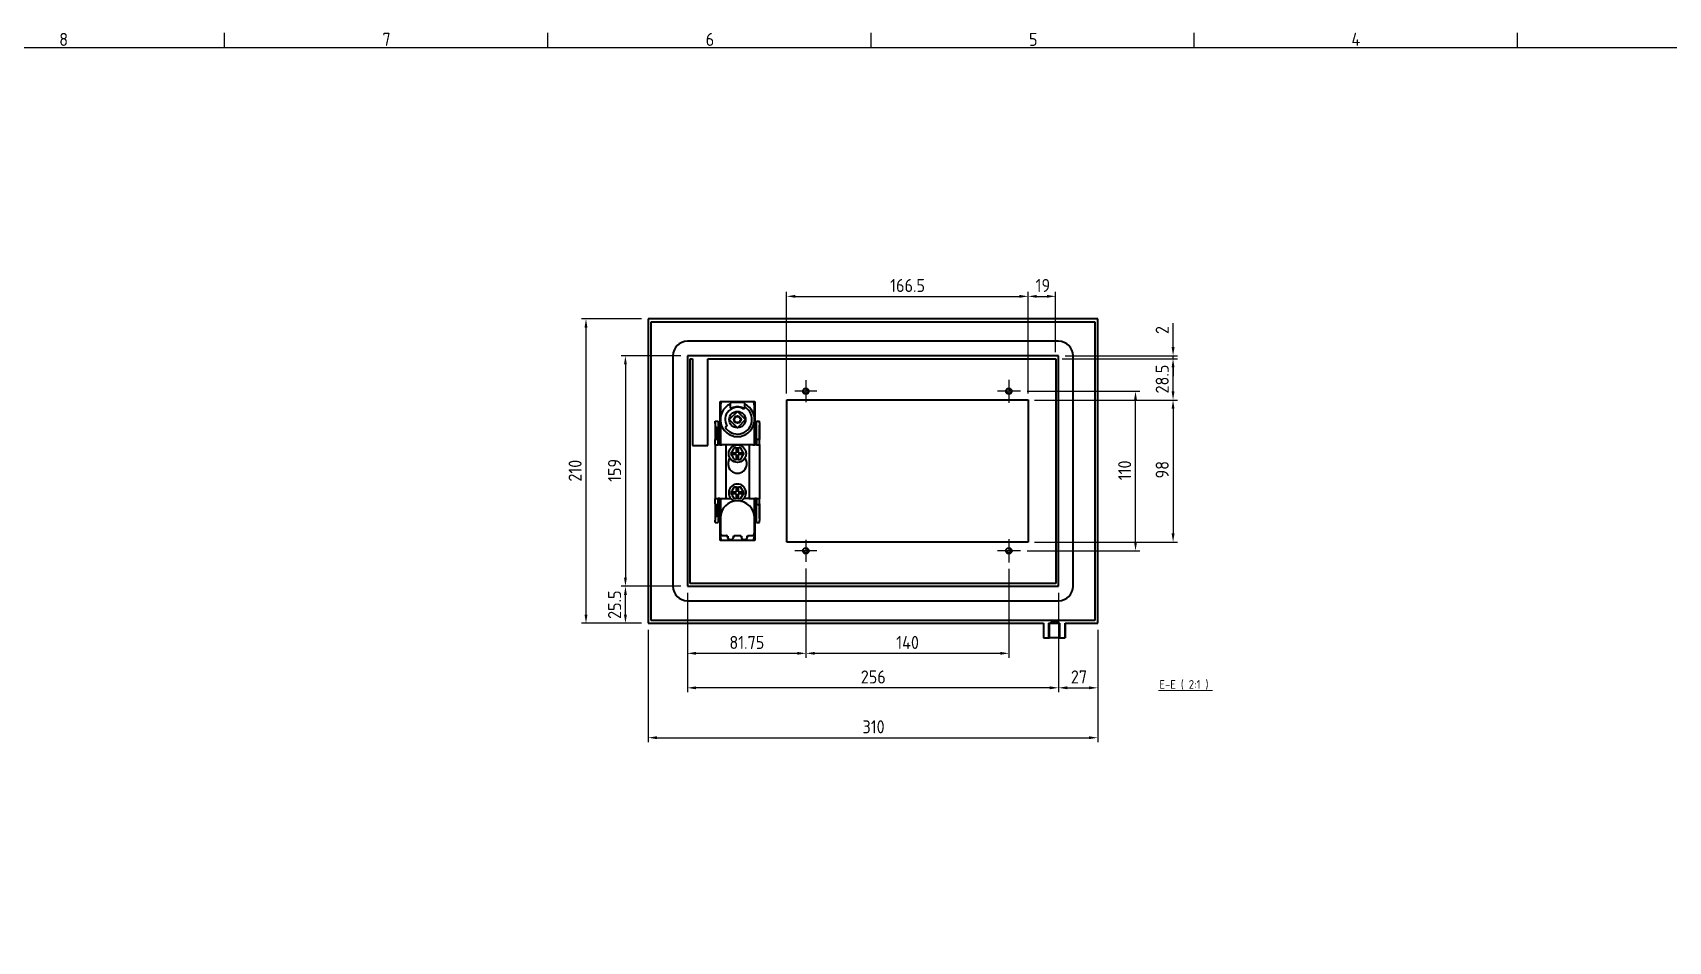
# Model space of a CAD drawing. Header units: millimetres. Extents: x 0 to 3567, y 0 to 2523.
# Drawn here: x 1874 to 3002, y 1847 to 2473 of the extents above; entities that cross this region are included whole.
import ezdxf

# ---------------------------------------------------------------- set-up
doc = ezdxf.new("R2010")
doc.units = ezdxf.units.MM
doc.header["$LTSCALE"] = 3
doc.linetypes.add('CHAIN', pattern=[0.7087, 0.4724, -0.0591, 0.1181, -0.0591])
doc.layers.get('0').update_dxf_attribs({"color": 3, "lineweight": 25, "true_color": 0x00ff00})
for name, color, linetype, lineweight, true_color in [('가시적인 것(ISO)', 3, 'Continuous', 40, 0x00ff00), ('가시적인 좁은 것(ISO)', 3, 'Continuous', 35, 0x00ff00), ('기호(ISO)', 5, 'Continuous', 25, 0x0000ff), ('중심 표식(ISO)', 1, 'Continuous', 25, 0xff0000), ('치수(ISO)', 2, 'Continuous', 25, 0xffff00)]:
    doc.layers.add(name, color=color, linetype=linetype, lineweight=lineweight, true_color=true_color)
doc.layers.add('경계(ISO)', color=7, linetype='Continuous', lineweight=25)
doc.styles.add('문자 텍스트_PSTEK_POSCO', font='isocp.shx')
doc.styles.add('치수 텍스트_PSTEK_POSCO', font='isocp.shx')
doc.styles.add('텍스트 스타일512', font='isocp.shx')
doc.dimstyles.new('치수_PSTEK_POSCO', dxfattribs={"dimscale": 3, "dimtxt": 3, "dimasz": 2, "dimexe": 1, "dimexo": 1.5, "dimgap": 1, "dimtad": 1, "dimrnd": 1e-08, "dimdsep": 46, "dimtxsty": '치수 텍스트_PSTEK_POSCO', "dimcen": 0.09, "dimdle": 10, "dimclrd": 7, "dimclre": 7, "dimclrt": 2, "dimadec": 1, "dimazin": 2, "dimtfac": 1, "dimtmove": 0, "dimatfit": 3, "dimfxl": 1, "dimtolj": 1, "dimlwd": -1, "dimlwe": -1, "dimarcsym": 0})

# ---------------------------------------------------------------- blocks, each defined once
blk = doc.blocks.new('경계 Default Border')
at = {"layer": '경계(ISO)'}
for p, q in [((668.81, 821), (668.81, 824.4)), ((743.12, 821), (743.12, 824.4)), ((817.44, 821), (817.44, 824.4)), ((891.75, 821), (891.75, 824.4)), ((966.06, 821), (966.06, 824.4))]:
    blk.add_line(p, q, dxfattribs=at)
at = {"layer": '경계(ISO)', "flags": 128}
blk.add_lwpolyline([(20, 20), (20, 821), (1169, 821), (1169, 20), (20, 20)], dxfattribs=at)
at = {"layer": '경계(ISO)', "color": 2, "true_color": 0xffff00, "char_height": 3, "attachment_point": 7, "style": '문자 텍스트_PSTEK_POSCO'}
for s, insert in [('8', (630.8, 821.37)), ('7', (705.11, 821.39)), ('6', (779.43, 821.37)), ('5', (853.74, 821.37)), ('4', (927.88, 821.4))]:
    blk.add_mtext(s, dxfattribs=dict(at, insert=insert))
blk = doc.blocks.new('*D51')
at = {"layer": 'Defpoints', "color": 0, "transparency": 16777216}
for p in [(2560.6, 2291.4), (2394.1, 2219.9), (2560.6, 2219.9)]:
    blk.add_point(p, dxfattribs=at)
at = {"layer": '치수(ISO)', "color": 7, "transparency": 16777216}
for p, q in [((2394.1, 2224.4), (2394.1, 2294.4)), ((2400.1, 2291.4), (2554.6, 2291.4)), ((2560.6, 2224.4), (2560.6, 2294.4))]:
    blk.add_line(p, q, dxfattribs=at)
for points in [[(2400.1, 2292.4), (2400.1, 2290.4), (2394.1, 2291.4)], [(2554.6, 2292.4), (2554.6, 2290.4), (2560.6, 2291.4)]]:
    blk.add_solid(points, dxfattribs=at)
at = {"layer": '치수(ISO)', "color": 2, "transparency": 16777216, "insert": (2465.5, 2298.9), "char_height": 9, "attachment_point": 4, "style": '치수 텍스트_PSTEK_POSCO'}
blk.add_mtext('\\A1;166.5', dxfattribs=at)
blk = doc.blocks.new('*D52')
at = {"layer": 'Defpoints', "color": 0, "transparency": 16777216}
for p in [(2560.6, 2219.9), (2560.6, 2121.9), (2660.6, 2121.9)]:
    blk.add_point(p, dxfattribs=at)
at = {"layer": '치수(ISO)', "color": 7, "transparency": 16777216}
for p, q in [((2565.1, 2219.9), (2663.6, 2219.9)), ((2660.6, 2213.9), (2660.6, 2127.9)), ((2565.1, 2121.9), (2663.6, 2121.9))]:
    blk.add_line(p, q, dxfattribs=at)
for points in [[(2659.6, 2213.9), (2661.6, 2213.9), (2660.6, 2219.9)], [(2659.6, 2127.9), (2661.6, 2127.9), (2660.6, 2121.9)]]:
    blk.add_solid(points, dxfattribs=at)
at = {"layer": '치수(ISO)', "color": 2, "transparency": 16777216, "insert": (2653.1, 2165.8), "char_height": 9, "attachment_point": 4, "rotation": 90, "style": '치수 텍스트_PSTEK_POSCO'}
blk.add_mtext('\\A1;98', dxfattribs=at)
blk = doc.blocks.new('*D53')
at = {"layer": 'Defpoints', "color": 0, "transparency": 16777216}
for p in [(2555.4, 2225.9), (2634.7, 2225.9), (2555.4, 2115.9)]:
    blk.add_point(p, dxfattribs=at)
at = {"layer": '치수(ISO)', "color": 7, "transparency": 16777216}
for p, q in [((2559.9, 2225.9), (2637.7, 2225.9)), ((2634.7, 2121.9), (2634.7, 2219.9)), ((2559.9, 2115.9), (2637.7, 2115.9))]:
    blk.add_line(p, q, dxfattribs=at)
for points in [[(2633.7, 2219.9), (2635.7, 2219.9), (2634.7, 2225.9)], [(2633.7, 2121.9), (2635.7, 2121.9), (2634.7, 2115.9)]]:
    blk.add_solid(points, dxfattribs=at)
at = {"layer": '치수(ISO)', "color": 2, "transparency": 16777216, "insert": (2627.2, 2164.6), "char_height": 9, "attachment_point": 4, "rotation": 90, "style": '치수 텍스트_PSTEK_POSCO'}
blk.add_mtext('\\A1;110', dxfattribs=at)
blk = doc.blocks.new('*D54')
at = {"layer": 'Defpoints', "color": 0, "transparency": 16777216}
for p in [(2325.6, 2250.4), (2282.9, 2091.4), (2325.6, 2091.4)]:
    blk.add_point(p, dxfattribs=at)
at = {"layer": '치수(ISO)', "color": 7, "transparency": 16777216}
for p, q in [((2321.1, 2250.4), (2279.9, 2250.4)), ((2282.9, 2244.4), (2282.9, 2097.4)), ((2321.1, 2091.4), (2279.9, 2091.4))]:
    blk.add_line(p, q, dxfattribs=at)
for points in [[(2281.9, 2244.4), (2283.9, 2244.4), (2282.9, 2250.4)], [(2281.9, 2097.4), (2283.9, 2097.4), (2282.9, 2091.4)]]:
    blk.add_solid(points, dxfattribs=at)
at = {"layer": '치수(ISO)', "color": 2, "transparency": 16777216, "insert": (2275.4, 2163.4), "char_height": 9, "attachment_point": 4, "rotation": 90, "style": '치수 텍스트_PSTEK_POSCO'}
blk.add_mtext('\\A1;159', dxfattribs=at)
blk = doc.blocks.new('*D55')
at = {"layer": 'Defpoints', "color": 0, "transparency": 16777216}
for p in [(2325.6, 2091.4), (2581.6, 2091.4), (2325.6, 2021.4)]:
    blk.add_point(p, dxfattribs=at)
at = {"layer": '치수(ISO)', "color": 7, "transparency": 16777216}
for p, q in [((2325.6, 2086.9), (2325.6, 2018.4)), ((2581.6, 2086.9), (2581.6, 2018.4)), ((2575.6, 2021.4), (2331.6, 2021.4))]:
    blk.add_line(p, q, dxfattribs=at)
for points in [[(2331.6, 2022.4), (2331.6, 2020.4), (2325.6, 2021.4)], [(2575.6, 2022.4), (2575.6, 2020.4), (2581.6, 2021.4)]]:
    blk.add_solid(points, dxfattribs=at)
at = {"layer": '치수(ISO)', "color": 2, "transparency": 16777216, "insert": (2445.2, 2028.9), "char_height": 9, "attachment_point": 4, "style": '치수 텍스트_PSTEK_POSCO'}
blk.add_mtext('\\A1;256', dxfattribs=at)
blk = doc.blocks.new('*D56')
at = {"layer": 'Defpoints', "color": 0, "transparency": 16777216}
for p in [(2298.6, 2065.9), (2608.6, 2065.9), (2608.6, 1987)]:
    blk.add_point(p, dxfattribs=at)
at = {"layer": '치수(ISO)', "color": 7, "transparency": 16777216}
for p, q in [((2298.6, 2061.4), (2298.6, 1984)), ((2608.6, 2061.4), (2608.6, 1984)), ((2304.6, 1987), (2602.6, 1987))]:
    blk.add_line(p, q, dxfattribs=at)
for points in [[(2304.6, 1988), (2304.6, 1986), (2298.6, 1987)], [(2602.6, 1988), (2602.6, 1986), (2608.6, 1987)]]:
    blk.add_solid(points, dxfattribs=at)
at = {"layer": '치수(ISO)', "color": 2, "transparency": 16777216, "insert": (2446.4, 1994.5), "char_height": 9, "attachment_point": 4, "style": '치수 텍스트_PSTEK_POSCO'}
blk.add_mtext('\\A1;310', dxfattribs=at)
blk = doc.blocks.new('*D57')
at = {"layer": 'Defpoints', "color": 0, "transparency": 16777216}
for p in [(2298.6, 2275.9), (2255.7, 2065.9), (2298.6, 2065.9)]:
    blk.add_point(p, dxfattribs=at)
at = {"layer": '치수(ISO)', "color": 7, "transparency": 16777216}
for p, q in [((2294.1, 2275.9), (2252.7, 2275.9)), ((2255.7, 2269.9), (2255.7, 2071.9)), ((2294.1, 2065.9), (2252.7, 2065.9))]:
    blk.add_line(p, q, dxfattribs=at)
for points in [[(2254.7, 2269.9), (2256.7, 2269.9), (2255.7, 2275.9)], [(2254.7, 2071.9), (2256.7, 2071.9), (2255.7, 2065.9)]]:
    blk.add_solid(points, dxfattribs=at)
at = {"layer": '치수(ISO)', "color": 2, "transparency": 16777216, "insert": (2248.2, 2163.6), "char_height": 9, "attachment_point": 4, "rotation": 90, "style": '치수 텍스트_PSTEK_POSCO'}
blk.add_mtext('\\A1;210', dxfattribs=at)
blk = doc.blocks.new('*D59')
at = {"layer": 'Defpoints', "color": 0, "transparency": 16777216}
for p in [(2407.4, 2108.3), (2325.6, 2091.4), (2407.4, 2045.2)]:
    blk.add_point(p, dxfattribs=at)
at = {"layer": '치수(ISO)', "color": 7, "transparency": 16777216}
for p, q in [((2407.4, 2103.8), (2407.4, 2042.2)), ((2325.6, 2086.9), (2325.6, 2042.2)), ((2331.6, 2045.2), (2401.4, 2045.2))]:
    blk.add_line(p, q, dxfattribs=at)
for points in [[(2331.6, 2046.2), (2331.6, 2044.2), (2325.6, 2045.2)], [(2401.4, 2046.2), (2401.4, 2044.2), (2407.4, 2045.2)]]:
    blk.add_solid(points, dxfattribs=at)
at = {"layer": '치수(ISO)', "color": 2, "transparency": 16777216, "insert": (2354.6, 2052.7), "char_height": 9, "attachment_point": 4, "style": '치수 텍스트_PSTEK_POSCO'}
blk.add_mtext('\\A1;81.75', dxfattribs=at)
blk = doc.blocks.new('*D60')
at = {"layer": 'Defpoints', "color": 0, "transparency": 16777216}
for p in [(2407.4, 2108.3), (2547.4, 2107.9), (2547.4, 2045.2)]:
    blk.add_point(p, dxfattribs=at)
at = {"layer": '치수(ISO)', "color": 7, "transparency": 16777216}
for p, q in [((2407.4, 2103.8), (2407.4, 2042.2)), ((2547.4, 2103.4), (2547.4, 2042.2)), ((2413.4, 2045.2), (2541.4, 2045.2))]:
    blk.add_line(p, q, dxfattribs=at)
for points in [[(2413.4, 2046.2), (2413.4, 2044.2), (2407.4, 2045.2)], [(2541.4, 2046.2), (2541.4, 2044.2), (2547.4, 2045.2)]]:
    blk.add_solid(points, dxfattribs=at)
at = {"layer": '치수(ISO)', "color": 2, "transparency": 16777216, "insert": (2469.7, 2052.7), "char_height": 9, "attachment_point": 4, "style": '치수 텍스트_PSTEK_POSCO'}
blk.add_mtext('\\A1;140', dxfattribs=at)
blk = doc.blocks.new('*D61')
at = {"layer": 'Defpoints', "color": 0, "transparency": 16777216}
for p in [(2581.6, 2091.4), (2608.6, 2065.9), (2608.6, 2021.4)]:
    blk.add_point(p, dxfattribs=at)
at = {"layer": '치수(ISO)', "color": 7, "transparency": 16777216}
for p, q in [((2581.6, 2086.9), (2581.6, 2018.4)), ((2608.6, 2061.4), (2608.6, 2018.4)), ((2587.6, 2021.4), (2602.6, 2021.4))]:
    blk.add_line(p, q, dxfattribs=at)
for points in [[(2587.6, 2022.4), (2587.6, 2020.4), (2581.6, 2021.4)], [(2602.6, 2022.4), (2602.6, 2020.4), (2608.6, 2021.4)]]:
    blk.add_solid(points, dxfattribs=at)
at = {"layer": '치수(ISO)', "color": 2, "transparency": 16777216, "insert": (2590.1, 2028.9), "char_height": 9, "attachment_point": 4, "style": '치수 텍스트_PSTEK_POSCO'}
blk.add_mtext('\\A1;27', dxfattribs=at)
blk = doc.blocks.new('*D62')
at = {"layer": 'Defpoints', "color": 0, "transparency": 16777216}
for p in [(2282.9, 2091.4), (2325.6, 2091.4), (2298.6, 2065.9)]:
    blk.add_point(p, dxfattribs=at)
at = {"layer": '치수(ISO)', "color": 7, "transparency": 16777216}
for p, q in [((2321.1, 2091.4), (2279.9, 2091.4)), ((2282.9, 2071.9), (2282.9, 2085.4)), ((2294.1, 2065.9), (2279.9, 2065.9))]:
    blk.add_line(p, q, dxfattribs=at)
for points in [[(2281.9, 2085.4), (2283.9, 2085.4), (2282.9, 2091.4)], [(2281.9, 2071.9), (2283.9, 2071.9), (2282.9, 2065.9)]]:
    blk.add_solid(points, dxfattribs=at)
at = {"layer": '치수(ISO)', "color": 2, "transparency": 16777216, "insert": (2275.4, 2068.9), "char_height": 9, "attachment_point": 4, "rotation": 90, "style": '치수 텍스트_PSTEK_POSCO'}
blk.add_mtext('\\A1;25.5', dxfattribs=at)
blk = doc.blocks.new('*D63')
at = {"layer": 'Defpoints', "color": 0, "transparency": 16777216}
for p in [(2579.6, 2291.4), (2579.6, 2248.4), (2560.6, 2219.9)]:
    blk.add_point(p, dxfattribs=at)
at = {"layer": '치수(ISO)', "color": 7, "transparency": 16777216}
for p, q in [((2560.6, 2224.4), (2560.6, 2294.4)), ((2566.6, 2291.4), (2573.6, 2291.4)), ((2579.6, 2252.9), (2579.6, 2294.4))]:
    blk.add_line(p, q, dxfattribs=at)
for points in [[(2566.6, 2292.4), (2566.6, 2290.4), (2560.6, 2291.4)], [(2573.6, 2292.4), (2573.6, 2290.4), (2579.6, 2291.4)]]:
    blk.add_solid(points, dxfattribs=at)
at = {"layer": '치수(ISO)', "color": 2, "transparency": 16777216, "insert": (2565.8, 2298.9), "char_height": 9, "attachment_point": 4, "style": '치수 텍스트_PSTEK_POSCO'}
blk.add_mtext('\\A1;19', dxfattribs=at)
blk = doc.blocks.new('*D64')
at = {"layer": 'Defpoints', "color": 0, "transparency": 16777216}
for p in [(2579.6, 2248.4), (2660.6, 2248.4), (2560.6, 2219.9)]:
    blk.add_point(p, dxfattribs=at)
at = {"layer": '치수(ISO)', "color": 7, "transparency": 16777216}
for p, q in [((2584.1, 2248.4), (2663.6, 2248.4)), ((2660.6, 2225.9), (2660.6, 2242.4)), ((2565.1, 2219.9), (2663.6, 2219.9))]:
    blk.add_line(p, q, dxfattribs=at)
for points in [[(2659.6, 2242.4), (2661.6, 2242.4), (2660.6, 2248.4)], [(2659.6, 2225.9), (2661.6, 2225.9), (2660.6, 2219.9)]]:
    blk.add_solid(points, dxfattribs=at)
at = {"layer": '치수(ISO)', "color": 2, "transparency": 16777216, "insert": (2653.1, 2224.4), "char_height": 9, "attachment_point": 4, "rotation": 90, "style": '치수 텍스트_PSTEK_POSCO'}
blk.add_mtext('\\A1;28.5', dxfattribs=at)
blk = doc.blocks.new('*D65')
at = {"layer": 'Defpoints', "color": 0, "transparency": 16777216}
for p in [(2579.6, 2248.4), (2581.6, 2250.4), (2660.6, 2250.4)]:
    blk.add_point(p, dxfattribs=at)
at = {"layer": '치수(ISO)', "color": 7, "transparency": 16777216}
for p, q in [((2660.6, 2256.4), (2660.6, 2272.8)), ((2584.1, 2248.4), (2663.6, 2248.4)), ((2586.1, 2250.4), (2663.6, 2250.4)), ((2660.6, 2248.4), (2660.6, 2250.4)), ((2660.6, 2242.4), (2660.6, 2236.4))]:
    blk.add_line(p, q, dxfattribs=at)
for points in [[(2659.6, 2256.4), (2661.6, 2256.4), (2660.6, 2250.4)], [(2659.6, 2242.4), (2661.6, 2242.4), (2660.6, 2248.4)]]:
    blk.add_solid(points, dxfattribs=at)
at = {"layer": '치수(ISO)', "color": 2, "transparency": 16777216, "insert": (2653.1, 2265.4), "char_height": 9, "attachment_point": 4, "rotation": 90, "style": '치수 텍스트_PSTEK_POSCO'}
blk.add_mtext('\\A1;2', dxfattribs=at)

msp = doc.modelspace()

# ---------------------------------------------------------------- linework, layer by layer
at = {"layer": '가시적인 것(ISO)'}
for p, q in [((2608.6482, 2275.9181), (2298.6482, 2275.9181)), ((2298.6482, 2275.9181), (2298.6482, 2065.9181)), ((2300.6482, 2067.9181), (2300.6482, 2273.9181)), ((2300.6482, 2273.9181), (2606.6482, 2273.9181)), ((2606.6482, 2273.9181), (2606.6482, 2067.9181)), ((2608.6482, 2065.9181), (2608.6482, 2275.9181)), ((2581.6482, 2260.4181), (2325.6482, 2260.4181)), ((2315.6482, 2250.4181), (2315.6482, 2091.4181)), ((2325.6482, 2250.4181), (2325.6482, 2091.4181)), ((2581.6482, 2250.4181), (2325.6482, 2250.4181)), ((2327.6482, 2093.4181), (2327.6482, 2248.4181)), ((2327.6482, 2248.4181), (2329.2494, 2248.4181)), ((2329.2494, 2248.4181), (2329.2494, 2188.4181)), ((2339.6482, 2188.4181), (2339.6482, 2248.4181)), ((2339.6482, 2248.4181), (2579.6482, 2248.4181)), ((2579.6482, 2248.4181), (2579.6482, 2093.4181)), ((2581.6482, 2091.4181), (2581.6482, 2250.4181)), ((2591.6482, 2091.4181), (2591.6482, 2250.4181)), ((2348.1482, 2188.9181), (2348.1482, 2218.9181)), ((2348.1482, 2218.9181), (2372.1482, 2218.9181)), ((2348.4282, 2216.303), (2348.4282, 2207.5372)), ((2354.4914, 2206.4181), (2360.1482, 2212.0749)), ((2355.1482, 2217.6914), (2355.1482, 2214.6914)), ((2364.6482, 2218.1914), (2355.6482, 2218.1914)), ((2355.6482, 2214.1914), (2355.9593, 2214.1914)), ((2360.1482, 2212.0749), (2365.8051, 2206.4181)), ((2364.3371, 2214.1914), (2364.6482, 2214.1914)), ((2365.4474, 2214.8986), (2364.6525, 2213.6265)), ((2365.1482, 2214.6914), (2365.1482, 2217.6914)), ((2371.8682, 2207.5372), (2371.8682, 2216.303)), ((2372.1482, 2218.9181), (2372.1482, 2188.9181)), ((2394.1482, 2121.9181), (2394.1482, 2219.9181)), ((2394.1482, 2219.9181), (2560.6482, 2219.9181)), ((2560.6482, 2219.9181), (2560.6482, 2121.9181)), ((2344.8982, 2205.4181), (2346.8982, 2205.4181)), ((2344.8982, 2204.0638), (2344.8982, 2205.4181)), ((2344.8982, 2204.0638), (2344.8982, 2192.6501)), ((2345.1662, 2201.4181), (2345.1662, 2192.9181)), ((2346.8982, 2205.4181), (2346.8982, 2201.4181)), ((2346.8982, 2192.9181), (2346.8982, 2201.4181)), ((2348.3749, 2206.4181), (2348.3749, 2188.9181)), ((2352.9398, 2201.9138), (2351.6677, 2201.1189)), ((2360.1482, 2200.7612), (2354.4914, 2206.4181)), ((2365.8051, 2206.4181), (2360.1482, 2200.7612)), ((2371.9215, 2188.9181), (2371.9215, 2206.4181)), ((2373.3982, 2205.4181), (2375.3982, 2205.4181)), ((2373.3982, 2201.4181), (2373.3982, 2205.4181)), ((2373.3982, 2192.9181), (2373.3982, 2201.4181)), ((2375.1303, 2201.4181), (2375.1303, 2192.9181)), ((2375.3982, 2204.0638), (2375.3982, 2205.4181)), ((2375.3982, 2204.0638), (2375.3982, 2192.6501)), ((2329.2494, 2188.4181), (2339.6482, 2188.4181)), ((2344.8982, 2189.186), (2344.8982, 2192.6501)), ((2344.8982, 2189.186), (2344.8982, 2151.6501)), ((2345.1662, 2192.9181), (2346.8982, 2192.9181)), ((2345.1662, 2188.9181), (2346.8982, 2188.9181)), ((2346.8982, 2188.9181), (2346.8982, 2192.9181)), ((2348.0608, 2188.9181), (2346.8982, 2188.9181)), ((2348.0608, 2188.9181), (2349.4858, 2188.9181)), ((2352.1482, 2188.9181), (2349.4858, 2188.9181)), ((2368.1482, 2188.9181), (2352.1482, 2188.9181)), ((2352.1482, 2188.9181), (2352.1482, 2151.9181)), ((2370.8106, 2188.9181), (2368.1482, 2188.9181)), ((2368.1482, 2188.9181), (2368.1482, 2151.9181)), ((2370.8106, 2188.9181), (2372.2356, 2188.9181)), ((2373.3982, 2188.9181), (2372.2356, 2188.9181)), ((2373.3982, 2192.9181), (2373.3982, 2188.9181)), ((2373.3982, 2192.9181), (2375.1303, 2192.9181)), ((2373.3982, 2188.9181), (2375.1303, 2188.9181)), ((2375.3982, 2189.186), (2375.3982, 2192.6501)), ((2375.3982, 2189.186), (2375.3982, 2151.6501)), ((2355.7315, 2183.1581), (2356.3666, 2184.2581)), ((2356.3666, 2181.5581), (2355.7315, 2182.6581)), ((2357.7233, 2186.6081), (2356.3666, 2184.2581)), ((2356.3666, 2181.5581), (2357.7233, 2179.2081)), ((2356.7996, 2183.5081), (2359.5482, 2183.5081)), ((2359.5482, 2182.3081), (2356.7996, 2182.3081)), ((2359.0482, 2186.8581), (2358.1564, 2186.8581)), ((2358.1564, 2178.9581), (2359.0482, 2178.9581)), ((2359.0482, 2186.8581), (2361.2482, 2186.8581)), ((2359.0482, 2184.0081), (2359.5482, 2183.5081)), ((2359.0482, 2181.8081), (2359.5482, 2182.3081)), ((2360.7482, 2178.9581), (2359.0482, 2178.9581)), ((2359.5482, 2183.5081), (2359.5482, 2186.3581)), ((2359.5482, 2179.4581), (2359.5482, 2182.3081)), ((2360.7482, 2186.3581), (2360.7482, 2183.5081)), ((2361.2482, 2184.0081), (2360.7482, 2183.5081)), ((2360.7482, 2183.5081), (2363.4968, 2183.5081)), ((2361.2482, 2181.8081), (2360.7482, 2182.3081)), ((2360.7482, 2182.3081), (2360.7482, 2178.9581)), ((2363.4968, 2182.3081), (2360.7482, 2182.3081)), ((2360.7482, 2178.9581), (2361.2482, 2178.9581)), ((2362.1401, 2186.8581), (2361.2482, 2186.8581)), ((2361.2482, 2178.9581), (2361.8514, 2178.9581)), ((2361.8514, 2178.9581), (2362.1401, 2178.9581)), ((2363.9299, 2184.2581), (2362.5731, 2186.6081)), ((2362.5731, 2179.2081), (2363.9299, 2181.5581)), ((2363.9299, 2184.2581), (2364.5649, 2183.1581)), ((2364.5649, 2182.6581), (2363.9299, 2181.5581)), ((2355.7315, 2156.1581), (2356.3666, 2157.2581)), ((2356.3666, 2154.5581), (2355.7315, 2155.6581)), ((2357.7233, 2159.6081), (2356.3666, 2157.2581)), ((2356.3666, 2154.5581), (2357.7233, 2152.2081)), ((2356.7996, 2156.5081), (2359.5482, 2156.5081)), ((2359.5482, 2155.3081), (2356.7996, 2155.3081)), ((2359.0482, 2159.8581), (2358.1564, 2159.8581)), ((2359.0482, 2159.8581), (2361.2482, 2159.8581)), ((2359.0482, 2157.0081), (2359.5482, 2156.5081)), ((2359.0482, 2154.8081), (2359.5482, 2155.3081)), ((2359.5482, 2156.5081), (2359.5482, 2159.3581)), ((2359.5482, 2152.4581), (2359.5482, 2155.3081)), ((2360.7482, 2159.3581), (2360.7482, 2156.5081)), ((2361.2482, 2157.0081), (2360.7482, 2156.5081)), ((2360.7482, 2156.5081), (2363.4968, 2156.5081)), ((2361.2482, 2154.8081), (2360.7482, 2155.3081)), ((2360.7482, 2155.3081), (2360.7482, 2151.9581)), ((2363.4968, 2155.3081), (2360.7482, 2155.3081)), ((2362.1401, 2159.8581), (2361.2482, 2159.8581)), ((2363.9299, 2157.2581), (2362.5731, 2159.6081)), ((2362.5731, 2152.2081), (2363.9299, 2154.5581)), ((2363.9299, 2157.2581), (2364.5649, 2156.1581)), ((2364.5649, 2155.6581), (2363.9299, 2154.5581)), ((2344.8982, 2148.186), (2344.8982, 2151.6501)), ((2344.8982, 2148.186), (2344.8982, 2136.7723)), ((2345.1662, 2151.9181), (2346.8982, 2151.9181)), ((2345.1662, 2147.9181), (2346.8982, 2147.9181)), ((2345.1662, 2147.9181), (2345.1662, 2139.4181)), ((2346.8982, 2147.9181), (2346.8982, 2151.9181)), ((2348.0608, 2151.9181), (2346.8982, 2151.9181)), ((2346.8982, 2139.4181), (2346.8982, 2147.9181)), ((2348.0608, 2151.9181), (2349.4858, 2151.9181)), ((2348.1482, 2122.9181), (2348.1482, 2151.9181)), ((2348.3749, 2151.9181), (2348.3749, 2138.6395)), ((2349.4858, 2151.9181), (2352.1482, 2151.9181)), ((2352.1482, 2151.9181), (2355.6671, 2151.9181)), ((2358.1564, 2151.9581), (2359.0482, 2151.9581)), ((2360.7482, 2151.9581), (2359.0482, 2151.9581)), ((2360.7482, 2151.9581), (2361.2482, 2151.9581)), ((2361.2482, 2151.9581), (2361.8514, 2151.9581)), ((2361.8514, 2151.9581), (2362.1401, 2151.9581)), ((2368.1482, 2151.9181), (2364.6293, 2151.9181)), ((2368.1482, 2151.9181), (2370.8106, 2151.9181)), ((2370.8106, 2151.9181), (2372.2356, 2151.9181)), ((2371.9215, 2138.6395), (2371.9215, 2151.9181)), ((2372.1482, 2151.9181), (2372.1482, 2122.9181)), ((2373.3982, 2151.9181), (2372.2356, 2151.9181)), ((2373.3982, 2151.9181), (2373.3982, 2147.9181)), ((2373.3982, 2151.9181), (2375.1303, 2151.9181)), ((2373.3982, 2139.4181), (2373.3982, 2147.9181)), ((2373.3982, 2147.9181), (2375.1303, 2147.9181)), ((2375.1303, 2147.9181), (2375.1303, 2139.4181)), ((2375.3982, 2148.186), (2375.3982, 2151.6501)), ((2375.3982, 2148.186), (2375.3982, 2136.7723)), ((2344.8982, 2135.4181), (2344.8982, 2136.7723)), ((2344.8982, 2135.4181), (2346.8982, 2135.4181)), ((2346.8982, 2139.4181), (2346.8982, 2135.4181)), ((2348.3749, 2138.6395), (2348.3749, 2128.3832)), ((2371.9215, 2128.3832), (2371.9215, 2138.6395)), ((2373.3982, 2135.4181), (2373.3982, 2139.4181)), ((2373.3982, 2135.4181), (2375.3982, 2135.4181)), ((2375.3982, 2135.4181), (2375.3982, 2136.7723)), ((2372.1482, 2122.9181), (2348.1482, 2122.9181)), ((2348.4282, 2127.9245), (2348.4282, 2127.3662)), ((2350.3749, 2126.3832), (2352.6482, 2126.3832)), ((2353.1482, 2125.8832), (2353.1482, 2125.4979)), ((2357.6482, 2125.4979), (2357.6482, 2125.8832)), ((2358.1482, 2126.3832), (2362.1482, 2126.3832)), ((2362.6482, 2125.8832), (2362.6482, 2125.4979)), ((2367.1482, 2125.4979), (2367.1482, 2125.8832)), ((2367.6482, 2126.3832), (2369.9215, 2126.3832)), ((2371.8682, 2127.3662), (2371.8682, 2127.9245)), ((2560.6482, 2121.9181), (2394.1482, 2121.9181)), ((2325.6482, 2091.4181), (2581.6482, 2091.4181)), ((2579.6482, 2093.4181), (2327.6482, 2093.4181)), ((2325.6482, 2081.4181), (2581.6482, 2081.4181)), ((2298.6482, 2065.9181), (2571.1909, 2065.9181)), ((2606.6482, 2067.9181), (2300.6482, 2067.9181)), ((2571.1482, 2065.9181), (2571.1482, 2055.9181)), ((2571.1909, 2065.9181), (2571.1909, 2055.9181)), ((2574.7288, 2065.9181), (2582.5676, 2065.9181)), ((2575.4222, 2055.9181), (2575.4222, 2065.9181)), ((2575.4222, 2065.9181), (2581.8742, 2065.9181)), ((2581.8742, 2065.9181), (2581.8742, 2055.9181)), ((2586.1055, 2065.9181), (2608.6482, 2065.9181)), ((2586.1055, 2055.9181), (2586.1055, 2065.9181)), ((2586.1482, 2065.9181), (2586.1482, 2055.9181)), ((2571.1482, 2055.9181), (2571.1909, 2055.9181)), ((2571.1909, 2055.9181), (2575.4222, 2055.9181)), ((2581.8742, 2055.9181), (2575.4222, 2055.9181)), ((2581.8742, 2055.9181), (2586.1055, 2055.9181)), ((2586.1055, 2055.9181), (2586.1482, 2055.9181))]:
    msp.add_line(p, q, dxfattribs=at)
for centre, radius in [((2407.3982, 2225.9181), 2), ((2547.3982, 2225.9181), 2), ((2360.1482, 2206.4181), 5.6559), ((2360.1482, 2206.4181), 2.5), ((2360.1482, 2206.4181), 2.1), ((2360.1482, 2182.9081), 6), ((2407.3982, 2115.9181), 2), ((2547.3982, 2115.9181), 2)]:
    msp.add_circle(centre, radius, dxfattribs=at)
for centre, radius, start, end in [((2325.6482, 2250.4181), 10, 90, 180), ((2581.6482, 2250.4181), 10, 0, 90), ((2360.1482, 2206.4181), 11.7733, 115.1310178, 64.8689822), ((2360.1482, 2215.3795), 11.7563, 162.4825638, 175.4944066), ((2360.1482, 2206.4181), 8.5, 58, 212), ((2360.1482, 2206.4181), 10, 212, 58), ((2355.6482, 2217.6914), 0.5, 90, 180), ((2355.6482, 2214.6914), 0.5, 180, 270), ((2355.9593, 2214.6914), 0.5, 270, 296.8536074), ((2360.1482, 2206.4181), 8.7733, 63.1463926, 116.8536074), ((2364.3371, 2214.6914), 0.5, 243.1463926, 270), ((2364.6482, 2217.6914), 0.5, 0, 90), ((2364.6482, 2214.6914), 0.5, 270, 0), ((2360.1482, 2215.3795), 11.7563, 4.5055934, 17.5174362), ((2360.1482, 2175.9181), 6.5, 142.665168, 37.334832), ((2356.1645, 2182.9081), 0.5, 150, 210), ((2356.7996, 2184.0081), 0.5, 150, 270), ((2356.7996, 2181.8081), 0.5, 90, 210), ((2358.1564, 2186.3581), 0.5, 90, 150), ((2358.1564, 2179.4581), 0.5, 210, 270), ((2359.0482, 2186.3581), 0.5, 0, 90), ((2359.0482, 2179.4581), 0.5, 270, 0), ((2361.2482, 2186.3581), 0.5, 90, 180), ((2362.1401, 2186.3581), 0.5, 30, 90), ((2363.4968, 2184.0081), 0.5, 270, 30), ((2363.4968, 2181.8081), 0.5, 330, 90), ((2364.1319, 2182.9081), 0.5, 330, 30), ((2360.1482, 2155.9081), 6, 289.287396, 250.712604), ((2356.1645, 2155.9081), 0.5, 150, 210), ((2356.7996, 2157.0081), 0.5, 150, 270), ((2356.7996, 2154.8081), 0.5, 90, 210), ((2358.1564, 2159.3581), 0.5, 90, 150), ((2359.0482, 2159.3581), 0.5, 0, 90), ((2361.2482, 2159.3581), 0.5, 90, 180), ((2362.1401, 2159.3581), 0.5, 30, 90), ((2363.4968, 2157.0081), 0.5, 270, 30), ((2363.4968, 2154.8081), 0.5, 330, 90), ((2364.1319, 2155.9081), 0.5, 330, 30), ((2360.1482, 2138.6395), 11.7733, 0, 180), ((2358.1564, 2152.4581), 0.5, 210, 270), ((2359.0482, 2152.4581), 0.5, 270, 0), ((2350.3749, 2128.3832), 2, 180, 270.0000001), ((2360.1482, 2126.9241), 11.7283, 177.8399959, 199.9726007), ((2352.6482, 2125.8832), 0.5, 0, 90), ((2355.3982, 2125.9405), 2.2931, 191.1299144, 348.8700856), ((2358.1482, 2125.8832), 0.5, 90, 180), ((2362.1482, 2125.8832), 0.5, 0, 90), ((2364.8982, 2125.9405), 2.2931, 191.1299144, 348.8700856), ((2367.6482, 2125.8832), 0.5, 90, 180), ((2369.9215, 2128.3832), 2, 270, 0), ((2360.1482, 2126.9241), 11.7283, 340.0273993, 2.1600041), ((2325.6482, 2091.4181), 10, 180, 270), ((2581.6482, 2091.4181), 10, 270, 0)]:
    msp.add_arc(centre, radius, start, end, dxfattribs=at)
for centre in [(2362.1401, 2179.458), (2362.1401, 2152.458)]:
    msp.add_ellipse(centre, major_axis=(0.451, 0.2157), ratio=0.999838886, start_param=4.266311111, end_param=5.313648645, dxfattribs=at)
for points, knots in [([(2348.4282, 2216.303), (2348.4195, 2216.3034), (2348.4065, 2216.3039), (2348.3643, 2216.3055), (2348.3222, 2216.3072), (2348.2595, 2216.3096), (2348.1798, 2216.3127), (2348.1695, 2216.3131), (2348.159, 2216.3135), (2348.1482, 2216.314)], [0, 0, 0, 0, 0.2, 0.2, 0.2, 0.4, 0.4, 0.4, 0.4257186081, 0.4257186081, 0.4257186081, 0.4257186081]), ([(2371.8682, 2216.303), (2371.8741, 2216.3032), (2371.883, 2216.3036), (2371.9122, 2216.3047), (2371.9414, 2216.3059), (2371.9851, 2216.3076), (2372.0418, 2216.3098), (2372.0734, 2216.3111), (2372.109, 2216.3124), (2372.1482, 2216.314)], [0, 0, 0, 0, 0.1666666667, 0.1666666667, 0.1666666667, 0.3333333333, 0.3333333333, 0.3333333333, 0.4260767214, 0.4260767214, 0.4260767214, 0.4260767214]), ([(2345.1662, 2201.4181), (2345.1662, 2201.9058), (2345.104, 2202.4188), (2344.9656, 2203.3254), (2344.8985, 2203.7267), (2344.8982, 2204.0638)], [-0.612669946, -0.612669946, -0.612669946, -0.612669946, -0.4663639891, -0.4663639891, -0.3326275597, -0.3326275597, -0.3326275597, -0.3326275597]), ([(2375.3982, 2204.0638), (2375.398, 2203.7267), (2375.3308, 2203.3254), (2375.1925, 2202.4188), (2375.1303, 2201.9058), (2375.1303, 2201.4181)], [0.3326275597, 0.3326275597, 0.3326275597, 0.3326275597, 0.4663639891, 0.4663639891, 0.612669946, 0.612669946, 0.612669946, 0.612669946]), ([(2344.8982, 2192.6501), (2344.8982, 2192.7339), (2344.9152, 2192.8044), (2344.9987, 2192.8948), (2345.0655, 2192.9152), (2345.1528, 2192.918), (2345.1594, 2192.9181), (2345.1662, 2192.9181)], [0.7243505631, 0.7243505631, 0.7243505631, 0.7243505631, 0.7746247164, 0.7746247164, 0.8248988698, 0.8248988698, 0.8288839598, 0.8288839598, 0.8288839598, 0.8288839598]), ([(2345.1662, 2188.9181), (2345.1594, 2188.9181), (2345.1528, 2188.9182), (2345.0655, 2188.921), (2344.9987, 2188.9414), (2344.9152, 2189.0318), (2344.8982, 2189.1022), (2344.8982, 2189.186)], [0.2015286612, 0.2015286612, 0.2015286612, 0.2015286612, 0.2055137512, 0.2055137512, 0.2557879046, 0.2557879046, 0.3060620579, 0.3060620579, 0.3060620579, 0.3060620579]), ([(2375.1303, 2192.9181), (2375.137, 2192.9181), (2375.1436, 2192.918), (2375.2309, 2192.9152), (2375.2978, 2192.8948), (2375.3812, 2192.8044), (2375.3982, 2192.7339), (2375.3982, 2192.6501)], [-0.8288839598, -0.8288839598, -0.8288839598, -0.8288839598, -0.8248988698, -0.8248988698, -0.7746247164, -0.7746247164, -0.7243505631, -0.7243505631, -0.7243505631, -0.7243505631]), ([(2375.3982, 2189.186), (2375.3982, 2189.1022), (2375.3812, 2189.0318), (2375.2978, 2188.9414), (2375.2309, 2188.921), (2375.1436, 2188.9182), (2375.137, 2188.9181), (2375.1303, 2188.9181)], [-0.3060620579, -0.3060620579, -0.3060620579, -0.3060620579, -0.2557879046, -0.2557879046, -0.2055137512, -0.2055137512, -0.2015286612, -0.2015286612, -0.2015286612, -0.2015286612]), ([(2344.8982, 2151.6501), (2344.8982, 2151.7339), (2344.9152, 2151.8044), (2344.9987, 2151.8948), (2345.0655, 2151.9152), (2345.1528, 2151.918), (2345.1594, 2151.9181), (2345.1662, 2151.9181)], [0.7158734118, 0.7158734118, 0.7158734118, 0.7158734118, 0.7661475651, 0.7661475651, 0.8164217184, 0.8164217184, 0.8204068085, 0.8204068085, 0.8204068085, 0.8204068085]), ([(2345.1662, 2147.9181), (2345.1594, 2147.9181), (2345.1528, 2147.9182), (2345.0655, 2147.921), (2344.9987, 2147.9414), (2344.9152, 2148.0318), (2344.8982, 2148.1022), (2344.8982, 2148.186)], [0.2015286612, 0.2015286612, 0.2015286612, 0.2015286612, 0.2055137512, 0.2055137512, 0.2557879046, 0.2557879046, 0.3060620579, 0.3060620579, 0.3060620579, 0.3060620579]), ([(2375.1303, 2151.9181), (2375.214, 2151.9181), (2375.2845, 2151.9011), (2375.3749, 2151.8176), (2375.3953, 2151.7508), (2375.3981, 2151.6635), (2375.3982, 2151.6569), (2375.3982, 2151.6501)], [-0.3060620579, -0.3060620579, -0.3060620579, -0.3060620579, -0.2557879046, -0.2557879046, -0.2055137512, -0.2055137512, -0.2015286612, -0.2015286612, -0.2015286612, -0.2015286612]), ([(2375.3982, 2148.186), (2375.3982, 2148.1793), (2375.3981, 2148.1727), (2375.3953, 2148.0854), (2375.3749, 2148.0185), (2375.2845, 2147.9351), (2375.214, 2147.9181), (2375.1303, 2147.9181)], [0.2015286612, 0.2015286612, 0.2015286612, 0.2015286612, 0.2055137512, 0.2055137512, 0.2557879046, 0.2557879046, 0.3060620579, 0.3060620579, 0.3060620579, 0.3060620579]), ([(2344.8982, 2136.7723), (2344.8985, 2137.1095), (2344.9656, 2137.5108), (2345.104, 2138.4174), (2345.1662, 2138.9304), (2345.1662, 2139.4181)], [-0.8927123323, -0.8927123323, -0.8927123323, -0.8927123323, -0.7589759029, -0.7589759029, -0.612669946, -0.612669946, -0.612669946, -0.612669946]), ([(2375.1303, 2139.4181), (2375.1303, 2138.9335), (2375.1916, 2138.4234), (2375.33, 2137.5157), (2375.398, 2137.1113), (2375.3982, 2136.7723)], [1.22288463, 1.22288463, 1.22288463, 1.22288463, 1.3682602029, 1.3682602029, 1.5028340721, 1.5028340721, 1.5028340721, 1.5028340721]), ([(2348.4282, 2127.3662), (2348.4195, 2127.3664), (2348.4065, 2127.3666), (2348.3643, 2127.3674), (2348.3221, 2127.3682), (2348.2594, 2127.3694), (2348.1797, 2127.3708), (2348.1695, 2127.371), (2348.159, 2127.3712), (2348.1482, 2127.3714)], [0, 0, 0, 0, 0.2, 0.2, 0.2, 0.4, 0.4, 0.4, 0.4256299201, 0.4256299201, 0.4256299201, 0.4256299201]), ([(2353.1482, 2125.4979), (2353.1547, 2125.4985), (2353.1645, 2125.4995), (2353.1966, 2125.5026), (2353.2287, 2125.5058), (2353.2766, 2125.5105), (2353.338, 2125.5168), (2353.3994, 2125.523), (2353.4742, 2125.5308), (2353.5593, 2125.5399), (2353.6444, 2125.5491), (2353.7399, 2125.5597), (2353.8398, 2125.5714), (2353.9398, 2125.583), (2354.0442, 2125.5958), (2354.1482, 2125.6093)], [0, 0, 0, 0, 0.2, 0.2, 0.2, 0.4, 0.4, 0.4, 0.6, 0.6, 0.6, 0.8, 0.8, 0.8, 1, 1, 1, 1]), ([(2357.6482, 2125.4979), (2357.6417, 2125.4985), (2357.6319, 2125.4995), (2357.5998, 2125.5026), (2357.5677, 2125.5058), (2357.5198, 2125.5105), (2357.4584, 2125.5168), (2357.397, 2125.523), (2357.3222, 2125.5308), (2357.2371, 2125.5399), (2357.152, 2125.5491), (2357.0565, 2125.5597), (2356.9566, 2125.5714), (2356.8566, 2125.583), (2356.7523, 2125.5958), (2356.6482, 2125.6093)], [0, 0, 0, 0, 0.2, 0.2, 0.2, 0.4, 0.4, 0.4, 0.6, 0.6, 0.6, 0.8, 0.8, 0.8, 1, 1, 1, 1]), ([(2362.6482, 2125.4979), (2362.6547, 2125.4985), (2362.6645, 2125.4995), (2362.6966, 2125.5026), (2362.7287, 2125.5058), (2362.7766, 2125.5105), (2362.838, 2125.5168), (2362.8994, 2125.523), (2362.9742, 2125.5308), (2363.0593, 2125.5399), (2363.1444, 2125.5491), (2363.2399, 2125.5597), (2363.3398, 2125.5714), (2363.4398, 2125.583), (2363.5442, 2125.5958), (2363.6482, 2125.6093)], [0, 0, 0, 0, 0.2, 0.2, 0.2, 0.4, 0.4, 0.4, 0.6, 0.6, 0.6, 0.8, 0.8, 0.8, 1, 1, 1, 1]), ([(2367.1482, 2125.4979), (2367.1417, 2125.4985), (2367.1319, 2125.4995), (2367.0998, 2125.5026), (2367.0677, 2125.5058), (2367.0198, 2125.5105), (2366.9584, 2125.5168), (2366.897, 2125.523), (2366.8222, 2125.5308), (2366.7371, 2125.5399), (2366.652, 2125.5491), (2366.5565, 2125.5597), (2366.4566, 2125.5714), (2366.3566, 2125.583), (2366.2523, 2125.5958), (2366.1482, 2125.6093)], [0, 0, 0, 0, 0.2, 0.2, 0.2, 0.4, 0.4, 0.4, 0.6, 0.6, 0.6, 0.8, 0.8, 0.8, 1, 1, 1, 1]), ([(2371.8682, 2127.3662), (2371.8768, 2127.3664), (2371.8896, 2127.3666), (2371.9317, 2127.3674), (2371.9737, 2127.3682), (2372.0365, 2127.3694), (2372.1169, 2127.3709), (2372.127, 2127.371), (2372.1375, 2127.3712), (2372.1482, 2127.3714)], [0, 0, 0, 0, 0.2, 0.2, 0.2, 0.4, 0.4, 0.4, 0.4253103582, 0.4253103582, 0.4253103582, 0.4253103582])]:
    msp.add_open_spline(points, degree=3, knots=knots, dxfattribs=at)
msp.add_rational_spline([(2575.4222, 2065.9181), (2578.6482, 2067.7996), (2581.8742, 2065.9181)], [1, 4.1590189443, 1], degree=2, dxfattribs=at)
at = {"layer": '가시적인 좁은 것(ISO)'}
for p, q in [((2574.7288, 2065.9181), (2574.7288, 2055.9181)), ((2582.5676, 2055.9181), (2582.5676, 2065.9181))]:
    msp.add_line(p, q, dxfattribs=at)
for centre in [(2407.3982, 2225.9181), (2547.3982, 2225.9181), (2407.3982, 2115.9181), (2547.3982, 2115.9181)]:
    msp.add_arc(centre, 1.582, 170, 80, dxfattribs=at)
at = {"layer": '기호(ISO)', "color": 7, "lineweight": 18}
msp.add_line((2650.5098, 2019.4875), (2687.8542, 2019.4875), dxfattribs=at)
at = {"layer": '중심 표식(ISO)', "linetype": 'CHAIN'}
for p, q in [((2407.3982, 2233.5001), (2407.3982, 2218.3361)), ((2547.3982, 2233.9181), (2547.3982, 2217.9181)), ((2414.9802, 2225.9181), (2399.8162, 2225.9181)), ((2555.3982, 2225.9181), (2539.3982, 2225.9181)), ((2407.3982, 2123.5001), (2407.3982, 2108.3361)), ((2547.3982, 2123.9181), (2547.3982, 2107.9181)), ((2414.9802, 2115.9181), (2399.8162, 2115.9181)), ((2555.3982, 2115.9181), (2539.3982, 2115.9181))]:
    msp.add_line(p, q, dxfattribs=at)

# ---------------------------------------------------------------- block references
at = {"xscale": 3, "yscale": 3, "zscale": 3}
msp.add_blockref('경계 Default Border', (0, 0), dxfattribs=at)

# ---------------------------------------------------------------- texts
at = {"layer": '기호(ISO)', "color": 7, "insert": (2651.1338, 2020.151), "char_height": 6, "attachment_point": 7, "style": '텍스트 스타일512'}
msp.add_mtext('E-E ( 2:1 )', dxfattribs=at)

# ---------------------------------------------------------------- dimensions: what is measured, and where the dimension line sits
at = {"layer": '치수(ISO)', "color": 7}
for base, p1, p2, angle, override, picture, middle in [((2560.6482, 2291.4168), (2394.1482, 2219.9181), (2560.6482, 2219.9181), 180, {"dimdec": 2, "dimtp": 0, "dimtm": 0, "dimtdec": 2, "dimtofl": 0, "dimatfit": 1}, '*D51', (2477.3982, 2291.4168)), ((2579.6482, 2291.4168), (2560.6482, 2219.9181), (2579.6482, 2248.4181), 180, {"dimdec": 2, "dimtp": 0, "dimtm": 0, "dimtdec": 2, "dimtofl": 0, "dimatfit": 1}, '*D63', (2570.1482, 2291.4168)), ((2255.6562, 2065.9181), (2298.6482, 2275.9181), (2298.6482, 2065.9181), 90, {"dimdec": 2, "dimtp": 0, "dimtm": 0, "dimtdec": 2, "dimtofl": 0, "dimatfit": 1}, '*D57', (2255.6562, 2170.9181)), ((2660.6482, 2250.4181), (2579.6482, 2248.4181), (2581.6482, 2250.4181), 270, {"dimdec": 2, "dimtp": 0, "dimtm": 0, "dimtdec": 2, "dimtofl": 1, "dimatfit": 1}, '*D65', (2660.6482, 2267.6026)), ((2282.853, 2091.4181), (2325.6482, 2250.4181), (2325.6482, 2091.4181), 90, {"dimdec": 2, "dimtp": 0, "dimtm": 0, "dimtdec": 2, "dimtofl": 0, "dimatfit": 1}, '*D54', (2282.853, 2170.9181)), ((2660.6482, 2248.4181), (2560.6482, 2219.9181), (2579.6482, 2248.4181), 270, {"dimdec": 2, "dimtp": 0, "dimtm": 0, "dimtdec": 2, "dimtofl": 0, "dimatfit": 1}, '*D64', (2660.6482, 2234.1681)), ((2634.7282, 2225.9181), (2555.3982, 2115.9181), (2555.3982, 2225.9181), 90, {"dimdec": 2, "dimtp": 0, "dimtm": 0, "dimtdec": 2, "dimtofl": 0, "dimatfit": 1}, '*D53', (2634.7282, 2170.9181)), ((2660.6482, 2121.9181), (2560.6482, 2219.9181), (2560.6482, 2121.9181), 90, {"dimdec": 2, "dimtp": 0, "dimtm": 0, "dimtdec": 2, "dimtofl": 0, "dimatfit": 1}, '*D52', (2660.6482, 2170.9181)), ((2407.3982, 2045.2414), (2325.6482, 2091.4181), (2407.3982, 2108.3361), 180, {"dimdec": 2, "dimtp": 0, "dimtm": 0, "dimtdec": 2, "dimtofl": 0, "dimatfit": 1}, '*D59', (2366.5232, 2045.2414)), ((2547.3982, 2045.2414), (2407.3982, 2108.3361), (2547.3982, 2107.9181), 180, {"dimdec": 2, "dimtp": 0, "dimtm": 0, "dimtdec": 2, "dimtofl": 0, "dimatfit": 1}, '*D60', (2477.3982, 2045.2414)), ((2282.853, 2091.4181), (2298.6482, 2065.9181), (2325.6482, 2091.4181), 90, {"dimdec": 2, "dimtp": 0, "dimtm": 0, "dimtdec": 2, "dimtofl": 0, "dimatfit": 1}, '*D62', (2282.853, 2078.6681)), ((2325.6482, 2021.4323), (2581.6482, 2091.4181), (2325.6482, 2091.4181), 180, {"dimdec": 2, "dimtp": 0, "dimtm": 0, "dimtdec": 2, "dimtofl": 0, "dimatfit": 1}, '*D55', (2453.6482, 2021.4323)), ((2608.6482, 2021.4323), (2581.6482, 2091.4181), (2608.6482, 2065.9181), 180, {"dimdec": 2, "dimtp": 0, "dimtm": 0, "dimtdec": 2, "dimtofl": 0, "dimatfit": 1}, '*D61', (2595.1482, 2021.4323)), ((2608.6482, 1987.0478), (2298.6482, 2065.9181), (2608.6482, 2065.9181), 180, {"dimdec": 2, "dimtp": 0, "dimtm": 0, "dimtdec": 2, "dimtofl": 0, "dimatfit": 1}, '*D56', (2453.6482, 1987.0478))]:
    dim = msp.add_linear_dim(base=base, p1=p1, p2=p2, angle=angle, dimstyle='치수_PSTEK_POSCO', override=override, dxfattribs=at)
    dim.commit()
    dim.dimension.update_dxf_attribs({"geometry": picture, "text_midpoint": middle, "dimtype": 160})

doc.saveas('drawing.dxf')
